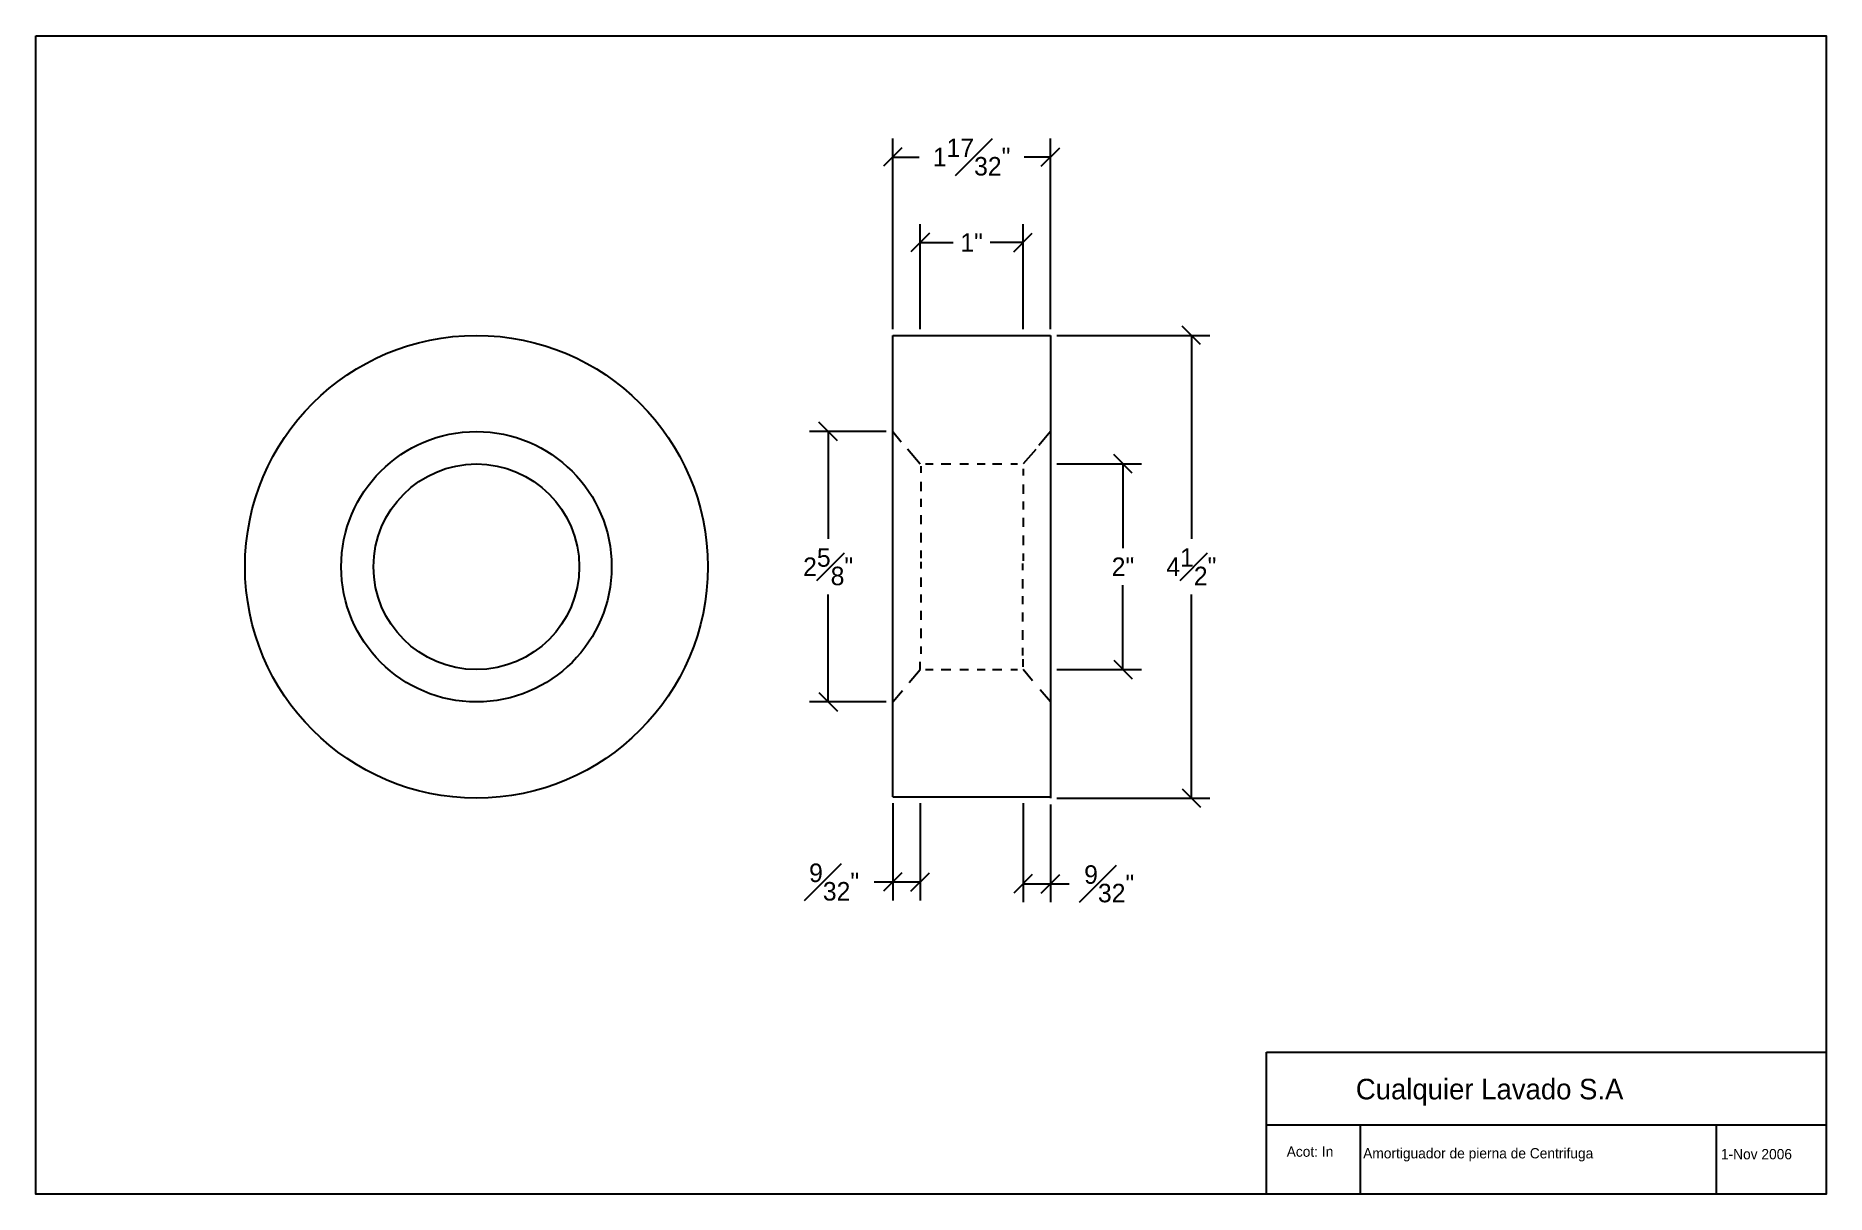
# Model space of a CAD drawing. Header units: inches. Extents: x -0.3 to 17.2, y 2.3 to 13.6.
import ezdxf

# ---------------------------------------------------------------- set-up
doc = ezdxf.new("R2010")
doc.units = ezdxf.units.IN
doc.header["$MEASUREMENT"] = 0
doc.dimstyles.get("Standard").update_dxf_attribs({"dimtxt": 0.18, "dimasz": 0.18, "dimexe": 0.18, "dimexo": 0.0625, "dimgap": 0.09, "dimtad": 0, "dimtih": 1, "dimtoh": 1, "dimdec": 5, "dimzin": 0, "dimdsep": 46, "dimlunit": 4, "dimtxsty": 'Standard', "dimblk": 'OBLIQUE', "dimcen": 0.09, "dimadec": 0, "dimazin": 0, "dimtfac": 1, "dimtdec": 5, "dimtofl": 0, "dimtmove": 0, "dimatfit": 3, "dimfxl": 1, "dimfrac": 1, "dimtolj": 1, "dimtzin": 0, "dimarcsym": 0})

# ---------------------------------------------------------------- blocks, each defined once
blk = doc.blocks.new('_Oblique')
at = {"color": 0, "linetype": 'ByBlock', "lineweight": -2}
blk.add_line((-0.5, -0.5), (0.5, 0.5), dxfattribs=at)
blk = doc.blocks.new('*D2')
at = {"color": 0, "lineweight": -2}
for p, q in [((8.078, 10.704), (8.078, 12.557)), ((9.613, 10.704), (9.613, 12.557)), ((8.078, 12.377), (8.335, 12.377)), ((9.613, 12.377), (9.355, 12.377))]:
    blk.add_line(p, q, dxfattribs=at)
at = {"layer": 'Defpoints', "color": 0}
for p in [(9.613, 12.377), (8.078, 10.642), (9.613, 10.642)]:
    blk.add_point(p, dxfattribs=at)
at = {"color": 0, "lineweight": -2, "xscale": 0.18, "yscale": 0.18, "zscale": 0.18, "rotation": 180}
blk.add_blockref('_Oblique', (8.078, 12.377), dxfattribs=at)
at = {"color": 0, "lineweight": -2, "xscale": 0.18, "yscale": 0.18, "zscale": 0.18}
blk.add_blockref('_Oblique', (9.613, 12.377), dxfattribs=at)
at = {"color": 0, "insert": (8.845, 12.377), "char_height": 0.18, "attachment_point": 5}
blk.add_mtext('\\A1;1{\\H1.000000x;\\S17#32;}"', dxfattribs=at)
blk = doc.blocks.new('*D3')
at = {"color": 0, "lineweight": -2}
for p, q in [((9.675, 10.642), (11.162, 10.642)), ((10.982, 10.642), (10.982, 8.662)), ((10.982, 6.142), (10.982, 8.122)), ((9.675, 6.142), (11.162, 6.142))]:
    blk.add_line(p, q, dxfattribs=at)
at = {"layer": 'Defpoints', "color": 0}
for p in [(9.613, 10.642), (9.613, 6.142), (10.982, 6.142)]:
    blk.add_point(p, dxfattribs=at)
at = {"color": 0, "lineweight": -2, "xscale": 0.18, "yscale": 0.18, "zscale": 0.18}
for p, rotation in [((10.982, 10.642), 90), ((10.982, 6.142), 270)]:
    blk.add_blockref('_Oblique', p, dxfattribs=dict(at, rotation=rotation))
at = {"color": 0, "insert": (10.982, 8.392), "char_height": 0.18, "attachment_point": 5}
blk.add_mtext('\\A1;4{\\H1.000000x;\\S1#2;}"', dxfattribs=at)
blk = doc.blocks.new('*D4')
at = {"color": 0, "lineweight": -2}
for p, q in [((8.345, 10.704), (8.345, 11.725)), ((9.345, 10.704), (9.345, 11.725)), ((8.345, 11.545), (8.665, 11.545)), ((9.345, 11.545), (9.025, 11.545))]:
    blk.add_line(p, q, dxfattribs=at)
at = {"layer": 'Defpoints', "color": 0}
for p in [(9.345, 11.545), (8.345, 10.642), (9.345, 10.642)]:
    blk.add_point(p, dxfattribs=at)
at = {"color": 0, "lineweight": -2, "xscale": 0.18, "yscale": 0.18, "zscale": 0.18, "rotation": 180}
blk.add_blockref('_Oblique', (8.345, 11.545), dxfattribs=at)
at = {"color": 0, "lineweight": -2, "xscale": 0.18, "yscale": 0.18, "zscale": 0.18}
blk.add_blockref('_Oblique', (9.345, 11.545), dxfattribs=at)
at = {"color": 0, "insert": (8.845, 11.545), "char_height": 0.18, "attachment_point": 5}
blk.add_mtext('\\A1;1"', dxfattribs=at)
blk = doc.blocks.new('*D5')
at = {"color": 0, "lineweight": -2}
for p, q in [((8.015, 9.707), (7.27, 9.707)), ((7.45, 9.707), (7.45, 8.662)), ((7.45, 7.077), (7.45, 8.122)), ((8.015, 7.077), (7.27, 7.077))]:
    blk.add_line(p, q, dxfattribs=at)
at = {"layer": 'Defpoints', "color": 0}
for p in [(8.078, 9.707), (7.45, 7.077), (8.078, 7.077)]:
    blk.add_point(p, dxfattribs=at)
at = {"color": 0, "lineweight": -2, "xscale": 0.18, "yscale": 0.18, "zscale": 0.18}
for p, rotation in [((7.45, 9.707), 90), ((7.45, 7.077), 270)]:
    blk.add_blockref('_Oblique', p, dxfattribs=dict(at, rotation=rotation))
at = {"color": 0, "insert": (7.45, 8.392), "char_height": 0.18, "attachment_point": 5}
blk.add_mtext('\\A1;2{\\H1.000000x;\\S5#8;}"', dxfattribs=at)
blk = doc.blocks.new('*D6')
at = {"color": 0, "lineweight": -2}
for p, q in [((9.675, 9.392), (10.497, 9.392)), ((10.317, 9.392), (10.317, 8.572)), ((10.317, 7.392), (10.317, 8.212)), ((9.675, 7.392), (10.497, 7.392))]:
    blk.add_line(p, q, dxfattribs=at)
at = {"layer": 'Defpoints', "color": 0}
for p in [(9.613, 9.392), (9.613, 7.392), (10.317, 7.392)]:
    blk.add_point(p, dxfattribs=at)
at = {"color": 0, "lineweight": -2, "xscale": 0.18, "yscale": 0.18, "zscale": 0.18}
for p, rotation in [((10.317, 9.392), 90), ((10.317, 7.392), 270)]:
    blk.add_blockref('_Oblique', p, dxfattribs=dict(at, rotation=rotation))
at = {"color": 0, "insert": (10.317, 8.392), "char_height": 0.18, "attachment_point": 5}
blk.add_mtext('\\A1;2"', dxfattribs=at)
blk = doc.blocks.new('*D7')
at = {"color": 0, "lineweight": -2}
for p, q in [((8.078, 6.091), (8.078, 5.145)), ((8.345, 6.091), (8.345, 5.145)), ((8.078, 5.325), (7.898, 5.325)), ((8.345, 5.325), (8.078, 5.325))]:
    blk.add_line(p, q, dxfattribs=at)
at = {"layer": 'Defpoints', "color": 0}
for p in [(8.078, 6.153), (8.345, 6.153), (8.078, 5.325)]:
    blk.add_point(p, dxfattribs=at)
at = {"color": 0, "lineweight": -2, "xscale": 0.18, "yscale": 0.18, "zscale": 0.18, "rotation": 180}
blk.add_blockref('_Oblique', (8.078, 5.325), dxfattribs=at)
at = {"color": 0, "lineweight": -2, "xscale": 0.18, "yscale": 0.18, "zscale": 0.18}
blk.add_blockref('_Oblique', (8.345, 5.325), dxfattribs=at)
at = {"color": 0, "insert": (7.508, 5.325), "char_height": 0.18, "attachment_point": 5}
blk.add_mtext('\\A1;{\\H1.000000x;\\S9#32;}"', dxfattribs=at)
blk = doc.blocks.new('*D8')
at = {"color": 0, "lineweight": -2}
for p, q in [((9.345, 6.091), (9.345, 5.128)), ((9.613, 6.079), (9.613, 5.128)), ((9.345, 5.308), (9.613, 5.308)), ((9.613, 5.308), (9.793, 5.308))]:
    blk.add_line(p, q, dxfattribs=at)
at = {"layer": 'Defpoints', "color": 0}
for p in [(9.345, 6.153), (9.613, 6.142), (9.613, 5.308)]:
    blk.add_point(p, dxfattribs=at)
at = {"color": 0, "lineweight": -2, "xscale": 0.18, "yscale": 0.18, "zscale": 0.18, "rotation": 180}
blk.add_blockref('_Oblique', (9.345, 5.308), dxfattribs=at)
at = {"color": 0, "lineweight": -2, "xscale": 0.18, "yscale": 0.18, "zscale": 0.18}
blk.add_blockref('_Oblique', (9.613, 5.308), dxfattribs=at)
at = {"color": 0, "insert": (10.183, 5.308), "char_height": 0.18, "attachment_point": 5}
blk.add_mtext('\\A1;{\\H1.000000x;\\S9#32;}"', dxfattribs=at)

msp = doc.modelspace()

# ---------------------------------------------------------------- linework, layer by layer
for p, q in [((8.077722, 6.153427), (8.077722, 10.64175)), ((8.077722, 10.64175), (9.612722, 10.64175)), ((9.612722, 10.64175), (9.612722, 6.14175)), ((8.077722, 9.70675), (8.161561, 9.608022)), ((9.612722, 9.70675), (9.497846, 9.571475)), ((8.220397, 9.53874), (8.345222, 9.39175)), ((9.470787, 9.531709), (9.345222, 9.39175)), ((8.354355, 9.303967), (8.354355, 9.369669)), ((8.396642, 9.39175), (8.470557, 9.39175)), ((8.548578, 9.39175), (8.643024, 9.39175)), ((8.729258, 9.39175), (8.815491, 9.39175)), ((8.897618, 9.39175), (8.975638, 9.39175)), ((9.049552, 9.39175), (9.139893, 9.39175)), ((9.226126, 9.39175), (9.291828, 9.39175)), ((9.349042, 9.277673), (9.349042, 9.343375)), ((8.354355, 9.127393), (8.354355, 9.217734)), ((9.349042, 9.101099), (9.349042, 9.19144)), ((8.354355, 8.975459), (8.354355, 9.053479)), ((8.354355, 8.807098), (8.354355, 8.893332)), ((9.349042, 8.949165), (9.349042, 9.027185)), ((8.354355, 8.626419), (8.354355, 8.720865)), ((9.349042, 8.780805), (9.349042, 8.867038)), ((8.354355, 8.474483), (8.354355, 8.548397)), ((9.349042, 8.600125), (9.349042, 8.694571)), ((8.354355, 8.373167), (8.354355, 8.438869)), ((9.343779, 8.357391), (9.343779, 8.423093)), ((9.349042, 8.448189), (9.349042, 8.522104)), ((8.354355, 8.196593), (8.354355, 8.286934)), ((9.343779, 8.180817), (9.343779, 8.271157)), ((8.354355, 8.044659), (8.354355, 8.122679)), ((9.343779, 8.028883), (9.343779, 8.106903)), ((8.354355, 7.876298), (8.354355, 7.962532)), ((9.343779, 7.860522), (9.343779, 7.946756)), ((8.354355, 7.695619), (8.354355, 7.790065)), ((9.343779, 7.679842), (9.343779, 7.774289)), ((8.354355, 7.543683), (8.354355, 7.617598)), ((9.343779, 7.527907), (9.343779, 7.601821)), ((9.34526, 7.419501), (9.34526, 7.493416)), ((8.238961, 7.26662), (8.345222, 7.39175)), ((8.345222, 7.39175), (8.345222, 7.465664)), ((8.396642, 7.39175), (8.470557, 7.39175)), ((8.548578, 7.39175), (8.643024, 7.39175)), ((8.729258, 7.39175), (8.815491, 7.39175)), ((8.897618, 7.39175), (8.975638, 7.39175)), ((9.049552, 7.39175), (9.139893, 7.39175)), ((9.226126, 7.39175), (9.291828, 7.39175)), ((9.438769, 7.281591), (9.345222, 7.39175)), ((8.077722, 7.07675), (8.172636, 7.188517)), ((9.612722, 7.07675), (9.511645, 7.195774)), ((8.077722, 6.153427), (9.612722, 6.153427)), ((11.712489, 3.668803), (17.155607, 3.668803)), ((11.712489, 2.288798), (11.712489, 3.668803)), ((11.712489, 2.964257), (17.155607, 2.964257)), ((12.623484, 2.964257), (12.623484, 2.288798)), ((16.085737, 2.964257), (16.085737, 2.288798))]:
    msp.add_line(p, q)
msp.add_lwpolyline([(-0.255387, 13.555953), (17.155607, 13.555953), (17.155607, 2.288798), (-0.255387, 2.288798)], close=True)
for radius in [2.25, 1.315, 1]:
    msp.add_circle((4.029166, 8.39175), radius)

# ---------------------------------------------------------------- texts
at = {"attachment_point": 1}
for s, insert, char_height, width in [('Cualquier Lavado S.A', (12.581565, 3.411156), 0.2, 47.17777778), ('Acot: In', (11.909261, 2.752946), 0.1, 0.77068993), ('Amortiguador de pierna de Centrifuga', (12.652822, 2.737125), 0.1, 59.46666667), ('1-Nov 2006', (16.131658, 2.728369), 0.1, 1.08)]:
    msp.add_mtext(s, dxfattribs=dict(at, insert=insert, char_height=char_height, width=width))

# ---------------------------------------------------------------- dimensions: what is measured, and where the dimension line sits
for base, p1, p2, picture, middle in [((9.612722, 12.377479), (8.077722, 10.64175), (9.612722, 10.64175), '*D2', (8.845222, 12.377479)), ((9.345222, 11.545373), (8.345222, 10.64175), (9.345222, 10.64175), '*D4', (8.845222, 11.545373)), ((8.077722, 5.324685), (8.345222, 6.153427), (8.077722, 6.153427), '*D7', (7.507722, 5.324685)), ((9.612722, 5.308487), (9.34526, 6.153427), (9.612722, 6.14175), '*D8', (10.182722, 5.308487))]:
    dim = msp.add_linear_dim(base=base, p1=p1, p2=p2, dimstyle='Standard')
    dim.commit()
    dim.dimension.update_dxf_attribs({"geometry": picture, "text_midpoint": middle})
for base, p1, p2, picture, middle in [((10.981973, 6.14175), (9.612722, 10.64175), (9.612722, 6.14175), '*D3', (10.981973, 8.39175)), ((7.449528, 7.07675), (8.077722, 9.70675), (8.077722, 7.07675), '*D5', (7.449528, 8.39175)), ((10.316724, 7.39175), (9.612722, 9.39175), (9.612722, 7.39175), '*D6', (10.316724, 8.39175))]:
    dim = msp.add_linear_dim(base=base, p1=p1, p2=p2, angle=90, dimstyle='Standard')
    dim.commit()
    dim.dimension.update_dxf_attribs({"geometry": picture, "text_midpoint": middle})

doc.saveas('drawing.dxf')
